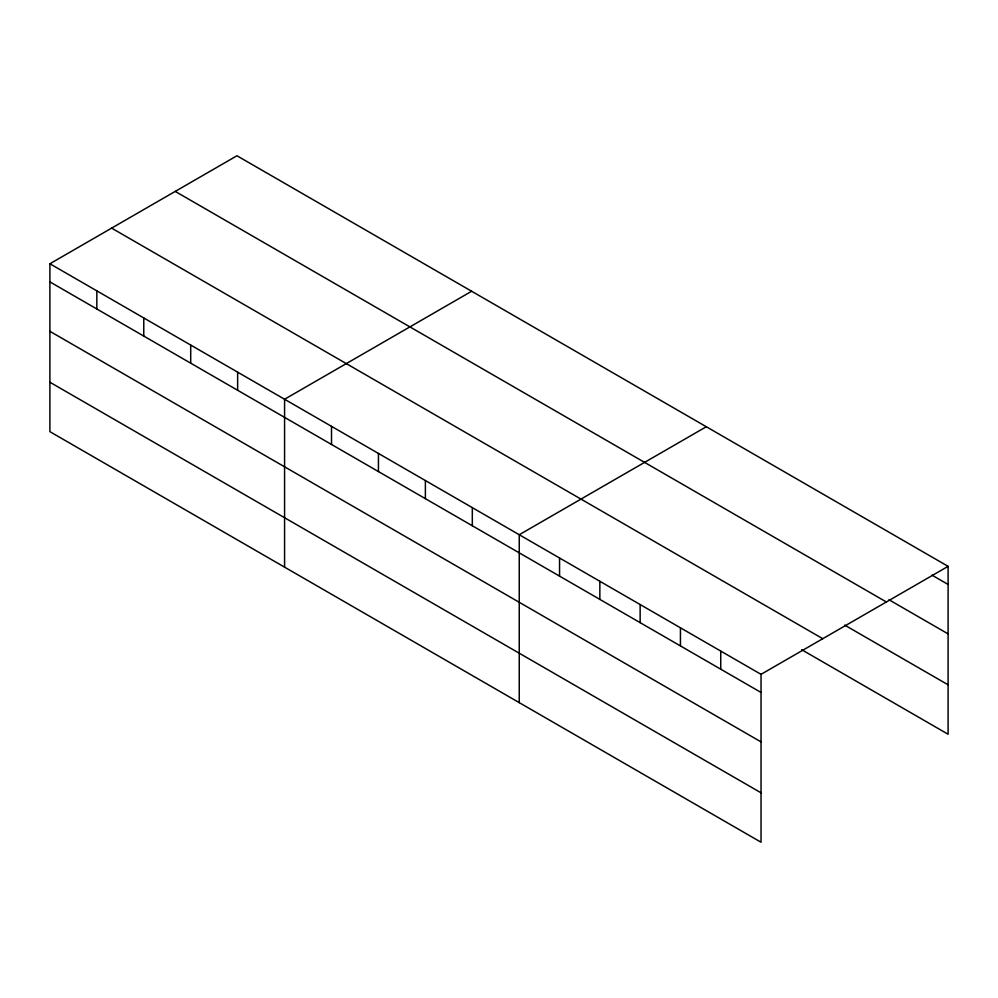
<?xml version="1.0" encoding="UTF-8"?>
<svg xmlns="http://www.w3.org/2000/svg" width="998" height="998" viewBox="0 0 998 998"><rect width="100%" height="100%" fill="white"/><g stroke="black" fill="none" stroke-linecap="round" stroke-linejoin="round"><path stroke-width="1.5" d="M761.037 741.888L761.037 674.336L49.9 263.759L49.9 431.66L761.037 842.237L761.037 741.888L49.9 331.311M801.681 649.698L948.1 734.241L948.1 566.34L236.963 155.763L49.9 263.759M471.642 291.254L284.58 399.25L284.58 567.151M706.31 426.745L519.247 534.741L519.247 702.642M761.037 674.336L948.1 566.34M931.982 575.147L948.1 584.454M888.993 599.761L948.1 633.88M175.236 191.404L886.374 601.981M844.67 625.097L948.1 684.803M111.626 228.118L822.764 638.695M49.9 281.885L761.037 692.45M49.9 382.234L761.037 792.811M720.743 651.07L720.743 669.184M680.436 627.804L680.436 645.918M640.142 604.538L640.142 622.665M599.848 581.273L599.848 599.399M559.554 558.007L559.554 576.133M472.316 507.645L472.316 525.759M425.385 480.549L425.385 498.663M378.442 453.454L378.442 471.567M331.511 426.346L331.511 444.472M237.636 372.154L237.636 390.28M190.705 345.059L190.705 363.172M143.774 317.963L143.774 336.077M96.831 290.867L96.831 308.981"/></g></svg>
